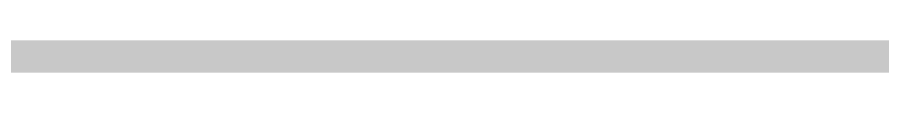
# Model space of a CAD drawing. Header units: inches. Extents: x -17 to 349, y -40 to 215.
# Drawn here: x 84.68 to 91.53, y 168.76 to 169.01 of the extents above; entities that cross this region are included whole.
import ezdxf

# ---------------------------------------------------------------- set-up
doc = ezdxf.new("R2010")
doc.units = ezdxf.units.IN
doc.layers.add('Dimension', color=6, linetype='Continuous')

msp = doc.modelspace()

# ---------------------------------------------------------------- linework, layer by layer
at = {"layer": 'Dimension', "const_width": 0.254}
msp.add_lwpolyline([(75.7174, 168.88587), (93.58388699999999, 168.88587)], dxfattribs=at)

doc.saveas('drawing.dxf')
